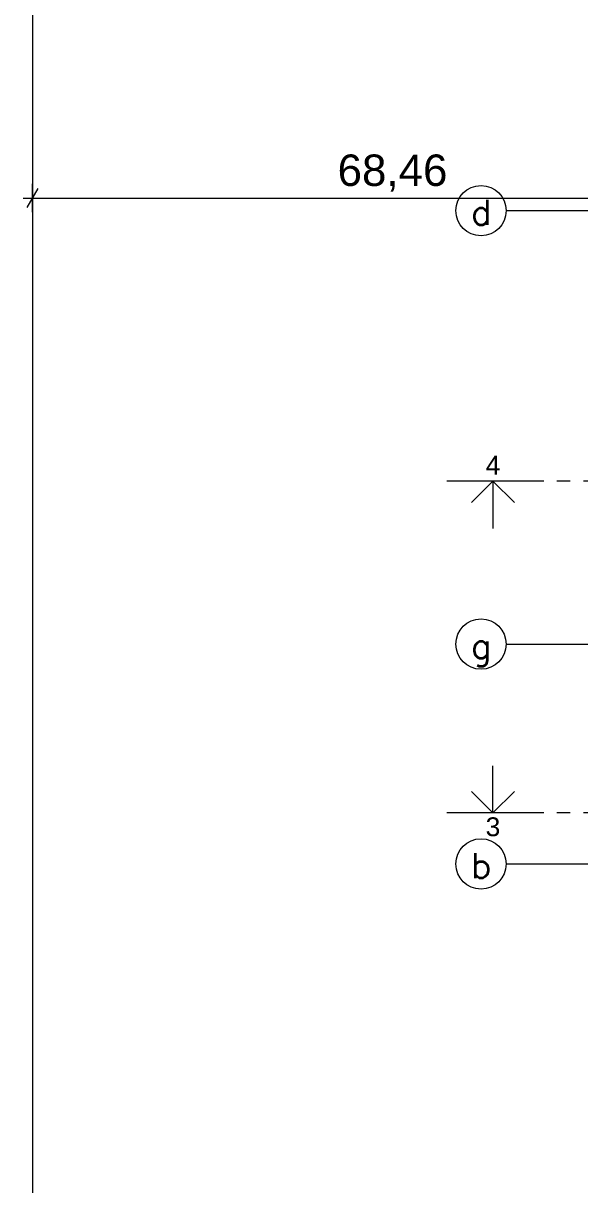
# Model space of a CAD drawing. Header units: metres. Extents: x 476297 to 476657, y 4620828 to 4621206.
# Drawn here: x 476379.09 to 476387.95, y 4621028.39 to 4621046.88 of the extents above; entities that cross this region are included whole.
import ezdxf

# ---------------------------------------------------------------- set-up
doc = ezdxf.new("R2010")
doc.units = ezdxf.units.M
doc.header["$MEASUREMENT"] = 0
doc.linetypes.add('Dashed', pattern=[0.423333, 0.211667, -0.211667])
for name, color, linetype in [('0_Pen_No__42_Pen_No__250', 7, 'Continuous'), ('Annotation - Text_Pen_No__7', 7, 'Continuous'), ('New.', 7, 'Continuous'), ('Newshenobebi', 7, 'Continuous'), ('NewStructural - Bearing', 7, 'Continuous'), ('zoma', 7, 'Continuous'), ('zoma_Pen_No__5', 7, 'Continuous')]:
    doc.layers.add(name, color=color, linetype=linetype)
doc.styles.add('GENERATED_STYLE_1', font='arial.ttf')
doc.styles.add('GENERATED_STYLE_2', font='arial.ttf')
doc.linetypes.add('Break', pattern='A,0,[1,A-1 áƒ¡áƒ\x90áƒ®áƒšáƒ˜ - áƒ›áƒ¨áƒ”áƒœáƒ”áƒ‘áƒšáƒ”áƒ‘áƒ¡1.Shx,S=0.015679,R=0,X=0,Y=0],-1.975557,0', length=1.975557)
doc.dimstyles.new('GENERATED_STYLE__10', dxfattribs={"dimtxt": 0.5, "dimasz": 0.228, "dimexe": 0.18, "dimexo": 0.003, "dimgap": 0.09, "dimtad": 1, "dimtih": 1, "dimtoh": 1, "dimzin": 0, "dimdsep": 46, "dimtxsty": 'GENERATED_STYLE_2', "dimblk": 'ARROWHEAD_2', "dimblk1": 'ARROWHEAD_2', "dimblk2": 'ARROWHEAD_2', "dimcen": 0.09, "dimclrd": 1, "dimclre": 1, "dimclrt": 1, "dimadec": 0, "dimazin": 0, "dimtfac": 1, "dimtdec": 4, "dimtmove": 0, "dimatfit": 3, "dimfxl": 1, "dimtolj": 1, "dimtzin": 0, "dimarcsym": 0})

# ---------------------------------------------------------------- blocks, each defined once
blk = doc.blocks.new('*D161', base_point=(476844.527, 4621385.791))
at = {"layer": 'zoma', "color": 1, "linetype": 'Continuous', "lineweight": 0, "transparency": 16777216}
for p, q in [((476379.326, 4621044.243), (476379.152, 4621043.943)), ((476379.239, 4621043.868), (476379.239, 4621044.318)), ((476390.569, 4621043.943), (476390.742, 4621044.243)), ((476390.656, 4621043.868), (476390.656, 4621044.318)), ((476379.092, 4621044.093), (476379.239, 4621044.093)), ((476379.239, 4621044.093), (476390.656, 4621044.093)), ((476390.656, 4621044.093), (476390.803, 4621044.093))]:
    blk.add_line(p, q, dxfattribs=at)
at = {"layer": 'zoma', "color": 1, "lineweight": 0, "transparency": 16777216, "insert": (476384.093, 4621044.193), "char_height": 0.5, "attachment_point": 7, "style": 'GENERATED_STYLE_2'}
blk.add_mtext('\\A1;{\\pql;\\fArial CYR|b0|i0|c204|p34;68,46}', dxfattribs=at)
blk = doc.blocks.new('ARROWHEAD_2')
at = {"color": 0, "linetype": 'Continuous', "lineweight": 0}
for p, q in [((0, 0), (-1, 0)), ((-0.378, -0.655), (0.378, 0.655))]:
    blk.add_line(p, q, dxfattribs=at)

msp = doc.modelspace()

# ---------------------------------------------------------------- linework, layer by layer
at = {"layer": '0_Pen_No__42_Pen_No__250', "color": 5, "linetype": 'Continuous', "lineweight": 0}
for centre in [(476386.375, 4621043.893), (476386.375, 4621043.893), (476386.375, 4621036.993), (476386.375, 4621036.993), (476386.375, 4621033.493), (476386.375, 4621033.493)]:
    msp.add_circle(centre, 0.4, dxfattribs=at)
at = {"layer": 'Newshenobebi', "color": 1, "linetype": 'Dashed', "lineweight": 0}
for points in [[(476436.902, 4621039.588), (476385.829, 4621039.588)], [(476436.902, 4621034.304), (476385.829, 4621034.304)]]:
    msp.add_lwpolyline(points, dxfattribs=at)
at = {"layer": 'Newshenobebi', "color": 1, "linetype": 'Continuous', "lineweight": 0}
for points in [[(476387.302, 4621039.588), (476385.829, 4621039.588)], [(476386.565, 4621039.588), (476386.224, 4621039.247)], [(476386.565, 4621039.588), (476386.565, 4621038.835)], [(476386.565, 4621039.588), (476386.907, 4621039.247)], [(476386.565, 4621034.304), (476386.565, 4621035.057)], [(476386.565, 4621034.304), (476386.224, 4621034.645)], [(476386.565, 4621034.304), (476386.907, 4621034.645)], [(476387.302, 4621034.304), (476385.829, 4621034.304)]]:
    msp.add_lwpolyline(points, dxfattribs=at)
at = {"layer": 'NewStructural - Bearing', "color": 1, "linetype": 'Break', "lineweight": 0}
msp.add_line((476379.239, 4621054.863), (476379.239, 4621020.272), dxfattribs=at)
at = {"layer": 'zoma_Pen_No__5', "color": 5, "linetype": 'Continuous', "lineweight": 0}
for p, q in [((476386.775, 4621043.893), (476436.662, 4621043.893)), ((476386.775, 4621043.893), (476436.662, 4621043.893)), ((476386.775, 4621036.993), (476436.662, 4621036.993)), ((476386.775, 4621036.993), (476436.662, 4621036.993)), ((476386.775, 4621033.493), (476436.662, 4621033.493)), ((476386.775, 4621033.493), (476436.662, 4621033.493))]:
    msp.add_line(p, q, dxfattribs=at)

# ---------------------------------------------------------------- texts
at = {"layer": 'Annotation - Text_Pen_No__7', "color": 5, "linetype": 'Continuous', "lineweight": 0, "char_height": 0.4, "attachment_point": 2}
for s, insert in [('\\A1;{\\pqc;\\Ftxt.shx;d}', (476386.377, 4621044.066)), ('\\A1;{\\pqc;\\Ftxt.shx;g}', (476386.377, 4621037.167)), ('\\A1;{\\pqc;\\Ftxt.shx;b}', (476386.377, 4621033.667))]:
    msp.add_mtext(s, dxfattribs=dict(at, insert=insert))
at = {"layer": 'New.', "color": 1, "linetype": 'Continuous', "lineweight": 0, "char_height": 0.3, "attachment_point": 2, "style": 'GENERATED_STYLE_1'}
for s, insert in [('\\A1;{\\pqc;\\fArial|b0|i0|c0|p34;4}', (476386.565, 4621039.991)), ('\\A1;{\\pqc;\\fArial|b0|i0|c0|p34;3}', (476386.565, 4621034.235))]:
    msp.add_mtext(s, dxfattribs=dict(at, insert=insert))

# ---------------------------------------------------------------- dimensions: what is measured, and where the dimension line sits
at = {"layer": 'zoma', "color": 1, "linetype": 'Continuous', "lineweight": 0}
dim = msp.add_linear_dim(base=(476390.656, 4621044.093), p1=(476379.239, 4621044.093), p2=(476390.656, 4621044.093), text='68,46', dimstyle='GENERATED_STYLE__10', dxfattribs=at)
dim.commit()
dim.dimension.update_dxf_attribs({"geometry": '*D161', "text_midpoint": (476384.933, 4621044.443), "dimtype": 160})

doc.saveas('drawing.dxf')
